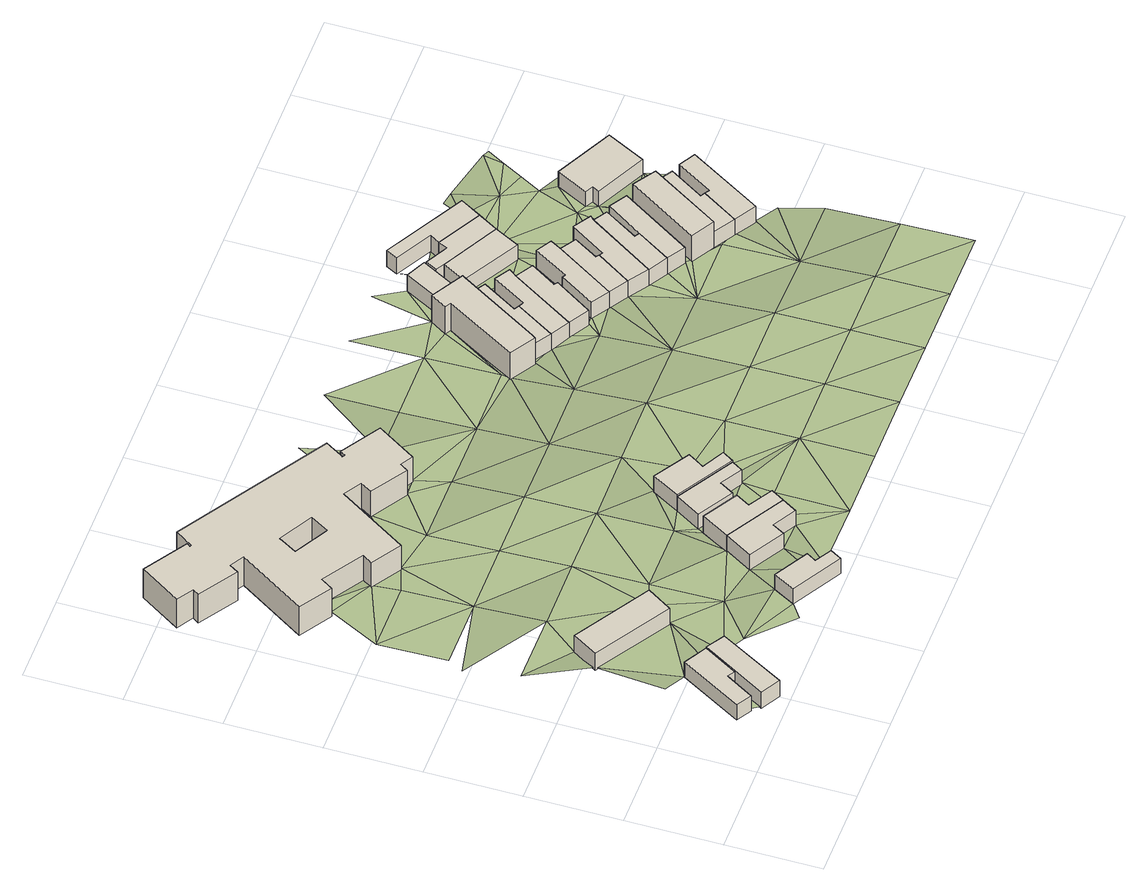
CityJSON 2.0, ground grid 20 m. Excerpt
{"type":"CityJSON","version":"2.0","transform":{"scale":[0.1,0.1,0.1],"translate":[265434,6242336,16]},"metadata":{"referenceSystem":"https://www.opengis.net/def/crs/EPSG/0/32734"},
"CityObjects":{
"building1":{"type":"Building","attributes":{"address":"Swift Street Salt River Cape Town","building":"house","building:levels":"1","footprint":{"type":"Polygon"},"plus_code":"CQXFXJX3+X8V","ground_height":20.4,"building_height":4.1,"roof_height":24.5},"geometry":[{"type":"Solid","lod":"1","boundaries":[[[[0,1,2,3]],[[1,4,5,2]],[[4,6,7,5]],[[6,8,9,7]],[[8,10,11,9]],[[10,0,3,11]],[[3,2,5,7,9,11]],[[10,8,6,4,1,0]]]]}]},
"building2":{"type":"Building","attributes":{"address":"Swift Street Salt River Cape Town","building":"house","building:levels":"1","footprint":{"type":"Polygon"},"plus_code":"CQXHX5X9+XXV","ground_height":20.73,"building_height":4.1,"roof_height":24.83},"geometry":[{"type":"Solid","lod":"1","boundaries":[[[[12,0,13,14]],[[0,10,11,15,13]],[[10,16,17,18,15,11]],[[16,19,20,18,17]],[[19,12,14,20]],[[14,13,15,18,20]],[[19,16,10,0,12]]]]}]},
"building3":{"type":"Building","attributes":{"building":"school","building:levels":"1","footprint":{"type":"Polygon"},"plus_code":"CQXRXFXH+XRX","ground_height":19.94,"building_height":4.1,"roof_height":24.04},"geometry":[{"type":"Solid","lod":"1","boundaries":[[[[21,22,23,24]],[[22,25,26,23]],[[25,27,28,26]],[[27,21,24,28]],[[24,23,26,28]],[[27,25,22,21]]]]}]},
"building4":{"type":"Building","attributes":{"address":"Shelley Road Salt River Cape Town","building":"house","building:levels":"1","footprint":{"type":"Polygon"},"plus_code":"CRXXXGXW+XRV","ground_height":20.49,"building_height":4.1,"roof_height":24.59},"geometry":[{"type":"Solid","lod":"1","boundaries":[[[[29,30,31,32]],[[30,33,34,31]],[[33,35,36,34]],[[35,37,38,36]],[[37,39,40,38]],[[39,29,32,40]],[[32,31,34,36,38,40]],[[39,37,35,33,30,29]]]]}]},
"building5":{"type":"Building","attributes":{"address":"Dryden Street Salt River Cape Town","building":"school","building:levels":"2","footprint":{"type":"Polygon"},"plus_code":"CRXFX9XJ+XCX","ground_height":17.61,"building_height":6.9,"roof_height":24.51},"geometry":[{"type":"Solid","lod":"1","boundaries":[[[[41,42,43,44]],[[42,45,46,43]],[[45,47,48,46]],[[47,49,50,48]],[[49,51,52,50]],[[51,53,54,52]],[[53,55,56,54]],[[55,57,58,56]],[[57,59,60,58]],[[59,61,62,60]],[[61,63,64,62]],[[63,65,66,64]],[[65,67,68,66]],[[67,69,70,68]],[[69,71,72,70]],[[71,73,74,72]],[[73,75,76,74]],[[75,77,78,76]],[[77,79,80,78]],[[79,81,82,80]],[[81,83,84,82]],[[83,85,86,84]],[[85,87,88,86]],[[87,89,90,88]],[[89,91,92,90]],[[91,93,94,92]],[[93,95,96,94]],[[95,41,44,96]],[[97,98,99,100]],[[98,101,102,99]],[[101,103,104,102]],[[103,97,100,104]],[[44,43,46,48,50,52,54,56,58,60,62,64,66,68,70,72,74,76,78,80,82,84,86,88,90,92,94,96],[100,99,102,104]],[[95,93,91,89,87,85,83,81,79,77,75,73,71,69,67,65,63,61,59,57,55,53,51,49,47,45,42,41],[103,101,98,97]]]]}]},
"building6":{"type":"Building","attributes":{"address":"Shelley Road Salt River Cape Town","building":"house","building:levels":"1","footprint":{"type":"Polygon"},"plus_code":"CVX7XHX2+X6W","ground_height":20.14,"building_height":4.1,"roof_height":24.24},"geometry":[{"type":"Solid","lod":"1","boundaries":[[[[105,106,107,108]],[[106,109,110,107]],[[109,111,112,110]],[[111,113,114,112]],[[113,115,116,114]],[[115,105,108,116]],[[108,107,110,112,114,116]],[[115,113,111,109,106,105]]]]}]},
"building7":{"type":"Building","attributes":{"address":"Shelley Road Salt River Cape Town","building":"house","building:levels":"1","footprint":{"type":"Polygon"},"plus_code":"CVXFX6X8+XGR","ground_height":20.14,"building_height":4.1,"roof_height":24.24},"geometry":[{"type":"Solid","lod":"1","boundaries":[[[[117,118,108,107]],[[118,119,120,108]],[[119,121,122,120]],[[121,123,124,122]],[[123,125,126,124]],[[125,117,107,126]],[[107,108,120,122,124,126]],[[125,123,121,119,118,117]]]]}]},
"building8":{"type":"Building","attributes":{"address":"Shelley Road Salt River Cape Town","building":"house","building:levels":"1","footprint":{"type":"Polygon"},"plus_code":"CVXJXJX8+X7R","ground_height":19.55,"building_height":4.1,"roof_height":23.65},"geometry":[{"type":"Solid","lod":"1","boundaries":[[[[127,128,129,130]],[[128,131,132,129]],[[131,133,134,132]],[[133,135,136,134]],[[135,137,138,136]],[[137,127,130,138]],[[130,129,132,134,136,138]],[[137,135,133,131,128,127]]]]}]},
"building9":{"type":"Building","attributes":{"address":"Shelley Road Salt River Cape Town","building":"house","building:levels":"1","footprint":{"type":"Polygon"},"plus_code":"CVXRXQXM+XRV","ground_height":19.93,"building_height":4.1,"roof_height":24.03},"geometry":[{"type":"Solid","lod":"1","boundaries":[[[[128,127,130,139,140,129]],[[127,141,142,139,130]],[[141,143,144,142]],[[143,145,146,144]],[[145,147,148,146]],[[147,128,129,140,148]],[[140,139,142,144,146,148]],[[147,145,143,141,127,128]]]]}]},
"building10":{"type":"Building","attributes":{"address":"52 Dove Street Salt River Cape Town","building":"house","building:levels":"2","footprint":{"type":"Polygon"},"plus_code":"C3X5X9XP+X6W","ground_height":17.7,"building_height":6.9,"roof_height":24.6},"geometry":[{"type":"Solid","lod":"1","boundaries":[[[[149,150,151,152,153,154]],[[150,155,156,152,151]],[[155,157,158,156]],[[157,159,160,158]],[[159,161,162,160]],[[161,163,164,162]],[[163,165,166,164]],[[165,149,154,153,166]],[[153,152,156,158,160,162,164,166]],[[165,163,161,159,157,155,150,149]]]]}]},
"building11":{"type":"Building","attributes":{"address":"50 Dove Street Salt River Cape Town","building":"house","building:levels":"1","footprint":{"type":"Polygon"},"plus_code":"C3XFXPXW+XJR","ground_height":17.71,"building_height":4.1,"roof_height":21.81},"geometry":[{"type":"Solid","lod":"1","boundaries":[[[[150,149,154,151]],[[149,167,168,154]],[[167,169,170,168]],[[169,171,172,170]],[[171,173,174,172]],[[173,150,151,174]],[[151,154,168,170,172,174]],[[173,171,169,167,149,150]]]]}]},
"building12":{"type":"Building","attributes":{"address":"48 Dove Street Salt River Cape Town","building":"house","building:levels":"1","footprint":{"type":"Polygon"},"plus_code":"C3XGXJXP+X8R","ground_height":17.71,"building_height":4.1,"roof_height":21.81},"geometry":[{"type":"Solid","lod":"1","boundaries":[[[[167,175,176,168]],[[175,177,178,176]],[[177,179,180,178]],[[179,181,182,180]],[[181,183,184,182]],[[183,169,170,184]],[[169,167,168,170]],[[168,176,178,180,182,184,170]],[[169,183,181,179,177,175,167]]]]}]},
"building13":{"type":"Building","attributes":{"address":"46 Dove Street Salt River Cape Town","building":"house","building:levels":"1","footprint":{"type":"Polygon"},"plus_code":"C3XQXQX2+XFV","ground_height":17.71,"building_height":4.1,"roof_height":21.81},"geometry":[{"type":"Solid","lod":"1","boundaries":[[[[185,186,187,176]],[[186,188,189,187]],[[188,190,191,189]],[[190,192,193,191]],[[192,194,178,193]],[[194,185,176,178]],[[176,187,189,191,193,178]],[[194,192,190,188,186,185]]]]}]},
"building14":{"type":"Building","attributes":{"address":"Salt River Cape Town","building":"house","building:levels":"1","footprint":{"type":"Polygon"},"plus_code":"C3XJX5X3+XQV","ground_height":17.18,"building_height":4.1,"roof_height":21.28},"geometry":[{"type":"Solid","lod":"1","boundaries":[[[[195,196,197,198]],[[196,199,200,197]],[[199,201,202,200]],[[201,195,198,202]],[[198,197,200,202]],[[201,199,196,195]]]]}]},
"building15":{"type":"Building","attributes":{"address":"44 Dove Street Salt River Cape Town","building":"house","building:levels":"1","footprint":{"type":"Polygon"},"plus_code":"C4X2X7X3+XWW","ground_height":18.06,"building_height":4.1,"roof_height":22.16},"geometry":[{"type":"Solid","lod":"1","boundaries":[[[[203,204,205,206]],[[204,207,208,205]],[[207,209,210,208]],[[209,211,212,210]],[[211,213,214,212]],[[213,215,216,214]],[[215,203,206,216]],[[206,205,208,210,212,214,216]],[[215,213,211,209,207,204,203]]]]}]},
"building16":{"type":"Building","attributes":{"address":"42 Dove Street Salt River Cape Town","building":"house","building:levels":"1","footprint":{"type":"Polygon"},"plus_code":"C4X6XWXQ+X3R","ground_height":18.06,"building_height":4.1,"roof_height":22.16},"geometry":[{"type":"Solid","lod":"1","boundaries":[[[[203,217,218,206]],[[217,219,220,218]],[[219,221,222,220]],[[221,223,224,222]],[[223,204,205,224]],[[204,203,206,205]],[[206,218,220,222,224,205]],[[204,223,221,219,217,203]]]]}]},
"building17":{"type":"Building","attributes":{"address":"Kingsley Road Salt River Cape Town","building":"house","building:levels":"1","footprint":{"type":"Polygon"},"plus_code":"C4X3XJXR+XFW","ground_height":17.02,"building_height":4.1,"roof_height":21.12},"geometry":[{"type":"Solid","lod":"1","boundaries":[[[[225,226,227,228]],[[226,229,230,227]],[[229,231,232,230]],[[231,225,228,232]],[[228,227,230,232]],[[231,229,226,225]]]]}]},
"building18":{"type":"Building","attributes":{"address":"40 Dove Street Salt River Cape Town","building":"house","building:levels":"1","footprint":{"type":"Polygon"},"plus_code":"C4XCX4XG+XQX","ground_height":18.06,"building_height":4.1,"roof_height":22.16},"geometry":[{"type":"Solid","lod":"1","boundaries":[[[[233,234,235,218]],[[234,236,237,238,235]],[[236,239,240,241,238,237]],[[239,242,243,241,240]],[[242,244,245,243]],[[244,246,220,245]],[[246,233,218,220]],[[218,235,238,241,243,245,220]],[[246,244,242,239,236,234,233]]]]}]},
"building19":{"type":"Building","attributes":{"address":"Kingsley Road Salt River Cape Town","building":"house","building:levels":"1","footprint":{"type":"Polygon"},"plus_code":"C4X6X7X9+XVV","ground_height":17.02,"building_height":4.1,"roof_height":21.12},"geometry":[{"type":"Solid","lod":"1","boundaries":[[[[225,247,248,228]],[[247,249,250,248]],[[249,251,252,250]],[[251,253,254,252]],[[253,255,256,254]],[[255,226,227,256]],[[226,225,228,227]],[[228,248,250,252,254,256,227]],[[226,255,253,251,249,247,225]]]]}]},
"building20":{"type":"Building","attributes":{"address":"38 Dove Street Salt River Cape Town","building":"house","building:levels":"1","footprint":{"type":"Polygon"},"plus_code":"C4XPXQX6+X8W","ground_height":17.99,"building_height":4.1,"roof_height":22.09},"geometry":[{"type":"Solid","lod":"1","boundaries":[[[[234,257,258,259]],[[257,260,261,258]],[[260,262,263,261]],[[262,264,265,263]],[[264,236,237,265]],[[236,234,259,237]],[[259,258,261,263,265,237]],[[236,264,262,260,257,234]]]]}]},
"building21":{"type":"Building","attributes":{"address":"Kingsley Road Salt River Cape Town","building":"house","building:levels":"1","footprint":{"type":"Polygon"},"plus_code":"C4X8XVX3+X7R","ground_height":17.02,"building_height":4.1,"roof_height":21.12},"geometry":[{"type":"Solid","lod":"1","boundaries":[[[[266,267,268,248]],[[267,269,270,271,268]],[[269,272,273,274,271,270]],[[272,275,276,274,273]],[[275,277,250,276]],[[277,266,248,250]],[[248,268,271,274,276,250]],[[277,275,272,269,267,266]]]]}]},
"building22":{"type":"Building","attributes":{"address":"36 Dove Street Salt River Cape Town","building":"house","building:levels":"1","footprint":{"type":"Polygon"},"plus_code":"C4XQXWXR+XQX","ground_height":17.99,"building_height":4.1,"roof_height":22.09},"geometry":[{"type":"Solid","lod":"1","boundaries":[[[[257,278,279,258]],[[278,280,281,279]],[[280,282,283,281]],[[282,260,261,283]],[[260,257,258,261]],[[258,279,281,283,261]],[[260,282,280,278,257]]]]}]},
"building23":{"type":"Building","attributes":{"address":"34 Dove Street Salt River Cape Town","building":"house","building:levels":"2","footprint":{"type":"Polygon"},"plus_code":"C5X4XHXC+XMR","ground_height":17.99,"building_height":6.9,"roof_height":24.89},"geometry":[{"type":"Solid","lod":"1","boundaries":[[[[284,285,286,287,288,289]],[[285,290,291,287,286]],[[290,292,293,291]],[[292,284,289,288,293]],[[288,287,291,293]],[[292,290,285,284]]]]}]},
"building24":{"type":"Building","attributes":{"address":"32 Dove Street Salt River Cape Town","building":"house","building:levels":"1","footprint":{"type":"Polygon"},"plus_code":"C5XCXCX5+XXW","ground_height":17.99,"building_height":4.1,"roof_height":22.09},"geometry":[{"type":"Solid","lod":"1","boundaries":[[[[284,294,295,289]],[[294,296,297,295]],[[296,298,299,297]],[[298,300,301,299]],[[300,285,286,301]],[[285,284,289,286]],[[289,295,297,299,301,286]],[[285,300,298,296,294,284]]]]}]},
"building25":{"type":"Building","attributes":{"address":"30 Dove Street Salt River Cape Town","building":"house","building:levels":"1","footprint":{"type":"Polygon"},"plus_code":"C5XFXXXQ+XWW","ground_height":17.96,"building_height":4.1,"roof_height":22.06},"geometry":[{"type":"Solid","lod":"1","boundaries":[[[[294,302,303,295]],[[302,304,305,303]],[[304,306,307,305]],[[306,308,309,307]],[[308,296,297,309]],[[296,294,295,297]],[[295,303,305,307,309,297]],[[296,308,306,304,302,294]]]]}]},
"building26":{"type":"Building","attributes":{"address":"67 Kingsley Road Salt River Cape Town","building":"house","building:levels":"1","footprint":{"type":"Polygon"},"plus_code":"C5XHX9X4+XGW","ground_height":17.17,"building_height":4.1,"roof_height":21.27},"geometry":[{"type":"Solid","lod":"1","boundaries":[[[[310,311,312,313]],[[311,314,315,312]],[[314,316,317,315]],[[316,318,319,317]],[[318,320,321,319]],[[320,310,313,321]],[[313,312,315,317,319,321]],[[320,318,316,314,311,310]]]]}]},
"terrain1":{"type":"TINRelief","geometry":[{"type":"CompositeSurface","lod":"1","boundaries":[[[322,323,324]],[[325,323,322]],[[326,1,327]],[[21,328,327]],[[1,0,329]],[[0,12,329]],[[330,327,1]],[[330,1,329]],[[21,331,328]],[[12,330,329]],[[332,333,334]],[[331,332,335]],[[336,12,337]],[[21,338,331]],[[12,336,330]],[[29,337,339]],[[340,341,333]],[[332,342,333]],[[29,39,337]],[[336,338,330]],[[336,337,39]],[[340,333,342]],[[341,340,343]],[[332,331,344]],[[338,344,331]],[[336,345,338]],[[343,340,346]],[[342,332,347]],[[336,39,109]],[[338,345,344]],[[340,342,347]],[[106,345,336]],[[332,348,347]],[[37,109,39]],[[344,348,332]],[[336,109,106]],[[37,35,349]],[[350,351,352]],[[109,37,111]],[[37,349,111]],[[353,344,345]],[[354,345,106]],[[352,355,350]],[[347,348,356]],[[111,349,115]],[[344,353,348]],[[345,354,353]],[[357,347,356]],[[125,354,106]],[[113,111,115]],[[347,358,359]],[[347,357,358]],[[349,360,115]],[[354,125,131]],[[348,361,356]],[[131,125,362]],[[128,354,131]],[[348,353,361]],[[105,115,360]],[[357,356,363]],[[359,358,364]],[[131,362,365]],[[357,364,358]],[[354,366,353]],[[362,367,368]],[[366,354,128]],[[362,368,365]],[[356,361,369]],[[105,360,370]],[[369,363,356]],[[105,370,368]],[[365,368,371]],[[371,372,365]],[[371,368,370]],[[353,373,361]],[[373,353,366]],[[374,375,363]],[[363,369,374]],[[376,377,378]],[[360,379,370]],[[376,378,380]],[[381,382,383]],[[381,384,382]],[[369,361,385]],[[383,373,366]],[[383,382,384]],[[371,370,379]],[[386,379,360]],[[373,385,361]],[[378,387,380]],[[379,388,371]],[[374,369,389]],[[388,379,384]],[[387,390,380]],[[389,387,374]],[[384,391,383]],[[389,369,385]],[[392,373,383]],[[379,391,384]],[[385,373,392]],[[392,383,391]],[[386,393,379]],[[389,394,387]],[[387,394,395]],[[385,396,389]],[[379,397,391]],[[392,398,385]],[[393,397,379]],[[396,385,398]],[[389,399,394]],[[391,400,392]],[[389,396,401]],[[391,397,400]],[[395,394,399]],[[399,389,401]],[[398,392,402]],[[397,393,403]],[[404,396,398]],[[400,402,392]],[[404,398,405]],[[400,397,406]],[[396,161,401]],[[402,407,398]],[[407,405,398]],[[404,405,408]],[[401,159,399]],[[406,397,403]],[[401,161,159]],[[409,402,400]],[[410,399,157]],[[407,411,405]],[[399,159,157]],[[406,409,400]],[[412,411,407]],[[407,402,413]],[[407,414,412]],[[415,406,403]],[[409,416,402]],[[414,407,413]],[[413,402,417]],[[418,173,419]],[[416,417,402]],[[157,155,420]],[[412,414,188]],[[181,418,421]],[[157,420,195]],[[422,409,406]],[[420,155,423]],[[181,173,418]],[[150,173,155]],[[157,195,424]],[[414,213,188]],[[415,422,406]],[[425,423,155]],[[155,173,425]],[[425,173,181]],[[426,423,425]],[[192,427,188]],[[416,428,417]],[[425,181,429]],[[409,430,416]],[[213,192,188]],[[213,211,192]],[[431,423,426]],[[426,425,432]],[[429,433,192]],[[416,434,428]],[[422,430,409]],[[426,435,431]],[[211,209,192]],[[436,425,429]],[[209,429,192]],[[434,416,437]],[[438,431,435]],[[416,439,437]],[[429,209,436]],[[440,422,415]],[[430,441,416]],[[441,439,416]],[[442,443,223]],[[435,251,249]],[[444,223,443]],[[275,435,249]],[[209,207,436]],[[204,223,207]],[[444,445,223]],[[207,225,436]],[[422,446,430]],[[223,445,207]],[[447,437,439]],[[441,448,439]],[[207,445,225]],[[440,446,422]],[[441,430,449]],[[450,451,264]],[[448,441,449]],[[452,449,430]],[[437,447,453]],[[454,225,445]],[[282,264,451]],[[447,439,455]],[[264,239,236]],[[446,456,430]],[[239,454,445]],[[430,457,452]],[[239,264,282]],[[430,456,457]],[[458,247,225]],[[454,239,282]],[[453,447,455]],[[459,225,454]],[[247,458,460]],[[454,282,314]],[[453,314,282]],[[459,458,225]],[[455,314,453]],[[310,454,314]],[[461,462,460]],[[314,311,310]],[[460,458,461]],[[310,320,454]],[[300,463,464]],[[300,464,465]],[[459,454,320]],[[455,466,314]],[[466,455,285]],[[300,465,306]],[[458,459,467]],[[285,300,466]],[[468,461,458]],[[459,320,469]],[[467,470,458]],[[466,300,471]],[[458,470,468]],[[469,320,318]],[[470,472,468]]]}]}
},
"vertices":[
[206,171,44],[158,198,44],[158,198,85],[206,171,85],[83,69,44],[83,69,85],[114,50,44],[114,50,85],[149,109,44],[149,109,85],[164,100,44],[164,100,85],
[244,147,44],[206,171,88],[244,147,88],[164,100,88],[126,34,44],[126,34,85],[126,34,88],[167,11,44],[167,11,88],
[162,420,34],[130,367,34],[130,367,80],[162,420,80],[287,271,34],[287,271,80],[320,323,34],[320,323,80],
[404,63,45],[508,3,45],[508,3,86],[404,63,86],[522,27,45],[522,27,86],[488,47,45],[488,47,86],[500,67,45],[500,67,86],[429,108,45],[429,108,86],
[556,939,7],[474,991,7],[474,991,85],[556,939,85],[467,980,7],[467,980,85],[462,983,7],[462,983,85],[486,1022,7],[486,1022,85],[175,1218,7],[175,1218,85],[151,1181,7],[151,1181,85],[148,1183,7],[148,1183,85],[153,1190,7],[153,1190,85],[63,1248,7],[63,1248,85],[8,1162,7],[8,1162,85],[42,1141,7],[42,1141,85],[33,1128,7],[33,1128,85],[113,1076,7],[113,1076,85],[125,1095,7],[125,1095,85],[154,1077,7],[154,1077,85],[63,936,7],[63,936,85],[129,893,7],[129,893,85],[145,918,7],[145,918,85],[229,864,7],[229,864,85],[216,843,7],[216,843,85],[277,804,7],[277,804,85],[370,950,7],[370,950,85],[407,927,7],[407,927,85],[392,903,7],[392,903,85],[467,855,7],[467,855,85],[478,872,7],[478,872,85],[503,856,7],[503,856,85],[221,1028,7],[292,988,7],[292,988,85],[221,1028,85],[270,949,7],[270,949,85],[199,989,7],[199,989,85],
[622,156,41],[500,228,41],[500,228,82],[622,156,82],[465,170,41],[465,170,82],[539,127,41],[539,127,82],[554,153,41],[554,153,82],[603,125,41],[603,125,82],
[500,228,36],[622,156,36],[639,184,36],[639,184,82],[589,214,36],[589,214,82],[606,243,36],[606,243,82],[534,286,36],[534,286,82],
[691,280,36],[572,351,36],[572,351,76],[691,280,76],[540,298,36],[540,298,76],[614,254,36],[614,254,76],[632,284,36],[632,284,76],[677,257,36],[677,257,76],
[691,280,80],[572,351,80],[706,304,36],[706,304,80],[659,329,36],[659,329,80],[680,363,36],[680,363,80],[606,409,36],[606,409,80],
[877,743,12],[970,897,12],[970,897,58],[970,897,86],[877,743,86],[877,743,58],[982,917,12],[982,917,86],[915,956,12],[915,956,86],[894,922,12],[894,922,86],[906,915,12],[906,915,86],[819,767,12],[819,767,86],[871,735,12],[871,735,86],
[916,718,12],[916,718,58],[966,799,12],[966,799,58],[956,805,12],[956,805,58],[1000,878,12],[1000,878,58],
[955,695,12],[955,695,58],[1039,830,12],[1039,830,58],[1051,846,12],[1051,846,58],[1020,865,12],[1020,865,58],[976,794,12],[976,794,58],
[955,695,14],[997,670,14],[997,670,58],[1048,749,14],[1048,749,58],[1041,754,14],[1041,754,58],[1075,808,14],[1075,808,58],[1039,830,14],
[980,1027,9],[941,954,9],[941,954,53],[980,1027,53],[981,931,9],[981,931,53],[1022,1007,9],[1022,1007,53],
[1052,647,14],[1130,771,14],[1130,771,62],[1052,647,62],[1143,794,14],[1143,794,62],[1111,813,14],[1111,813,62],[1067,740,14],[1067,740,62],[1060,744,14],[1060,744,62],[1015,671,14],[1015,671,62],
[1090,623,14],[1090,623,62],[1137,696,14],[1137,696,62],[1131,701,14],[1131,701,62],[1162,751,14],[1162,751,62],
[1150,906,10],[1031,970,10],[1031,970,51],[1150,906,51],[1004,922,10],[1004,922,51],[1123,854,10],[1123,854,51],
[1090,623,12],[1131,595,12],[1131,595,62],[1221,736,12],[1221,736,61],[1221,736,62],[1229,743,12],[1229,743,61],[1229,743,62],[1193,766,12],[1193,766,62],[1145,691,12],[1145,691,62],[1137,696,12],
[1174,947,10],[1174,947,51],[1082,998,10],[1082,998,51],[1073,979,10],[1073,979,51],[1026,1004,10],[1026,1004,51],[1013,980,10],[1013,980,51],
[1171,571,12],[1171,571,61],[1131,595,61],[1216,642,12],[1216,642,61],[1206,648,12],[1206,648,61],[1250,718,12],[1250,718,61],
[1174,947,7],[1200,991,7],[1200,991,51],[1031,1085,7],[1031,1085,48],[1031,1085,51],[1018,1060,7],[1018,1060,48],[1018,1060,51],[1094,1018,7],[1094,1018,51],[1082,998,7],
[1208,548,12],[1208,548,61],[1302,696,12],[1302,696,61],[1265,719,12],[1265,719,61],
[1264,509,16],[1355,656,16],[1355,656,61],[1355,656,89],[1264,509,89],[1264,509,61],[1309,686,16],[1309,686,89],[1216,537,16],[1216,537,89],
[1308,482,16],[1308,482,61],[1355,558,16],[1355,558,61],[1346,563,16],[1346,563,61],[1390,634,16],[1390,634,61],
[1353,455,16],[1353,455,61],[1445,608,16],[1445,608,61],[1411,627,16],[1411,627,61],[1364,552,16],[1364,552,61],
[1294,775,12],[1310,767,12],[1310,767,53],[1294,775,53],[1303,752,12],[1303,752,53],[1408,699,12],[1408,699,53],[1449,780,12],[1449,780,53],[1328,841,12],[1328,841,53],
[164,100,47],[114,50,50],[126,34,50],[149,109,47],[115,222,46],[130,367,41],[72,495,34],[222,190,44],[287,271,39],[222,495,34],[222,640,27],[72,785,23],[72,640,28],[54,607,28],[372,190,41],[288,123,44],[320,323,38],[372,40,45],[216,843,22],[129,893,20],[222,785,22],[145,918,20],[372,495,35],[372,340,38],[229,864,20],[277,804,22],[372,640,30],[522,40,45],[221,1028,17],[199,989,20],[270,949,20],[522,495,31],[522,340,35],[292,988,20],[372,785,24],[392,903,20],[372,940,20],[370,950,20],[672,40,41],[522,640,28],[606,243,41],[467,855,21],[407,927,20],[614,254,41],[606,409,39],[589,214,41],[639,184,41],[522,785,21],[672,190,41],[677,257,41],[632,284,39],[672,495,36],[503,856,21],[478,872,17],[462,983,17],[467,980,17],[474,991,17],[822,190,41],[486,1022,13],[659,329,39],[672,340,39],[680,363,39],[706,304,39],[672,640,25],[822,40,41],[556,939,17],[691,280,39],[672,785,17],[522,1090,13],[822,340,39],[822,495,36],[973,40,40],[672,940,12],[672,1090,9],[819,767,17],[973,190,39],[822,640,25],[822,940,12],[973,340,37],[822,785,17],[973,495,31],[1123,40,39],[871,735,17],[916,718,17],[1123,190,38],[973,640,21],[877,743,17],[1123,340,35],[822,1090,9],[955,695,21],[997,670,21],[1052,647,21],[1015,671,21],[1273,40,38],[1123,495,24],[1090,623,21],[966,799,17],[956,805,17],[941,954,12],[976,794,17],[1273,190,36],[981,931,12],[945,1086,9],[1004,922,12],[1013,980,12],[1041,754,17],[1131,595,21],[1051,846,14],[1273,340,28],[1022,1007,12],[1031,970,12],[1039,830,17],[1171,571,21],[1026,1004,12],[1123,854,14],[1208,548,22],[1018,1060,9],[1216,537,22],[1423,40,35],[1273,495,22],[1131,701,21],[1137,696,21],[1145,691,21],[1193,766,14],[1423,190,31],[1273,640,20],[1264,509,22],[1308,482,22],[1206,648,20],[1216,642,20],[1353,455,20],[1302,696,20],[1273,785,12],[1309,686,20],[1423,340,23],[1399,427,20],[1273,940,8],[1308,873,8],[1200,991,8],[1252,1031,4],[1224,1035,4],[1346,563,20],[1355,558,20],[1364,552,20],[1408,699,16],[1332,917,8],[1363,1003,8],[1391,828,12],[1356,960,8],[1423,640,15],[1376,996,8]
]}
